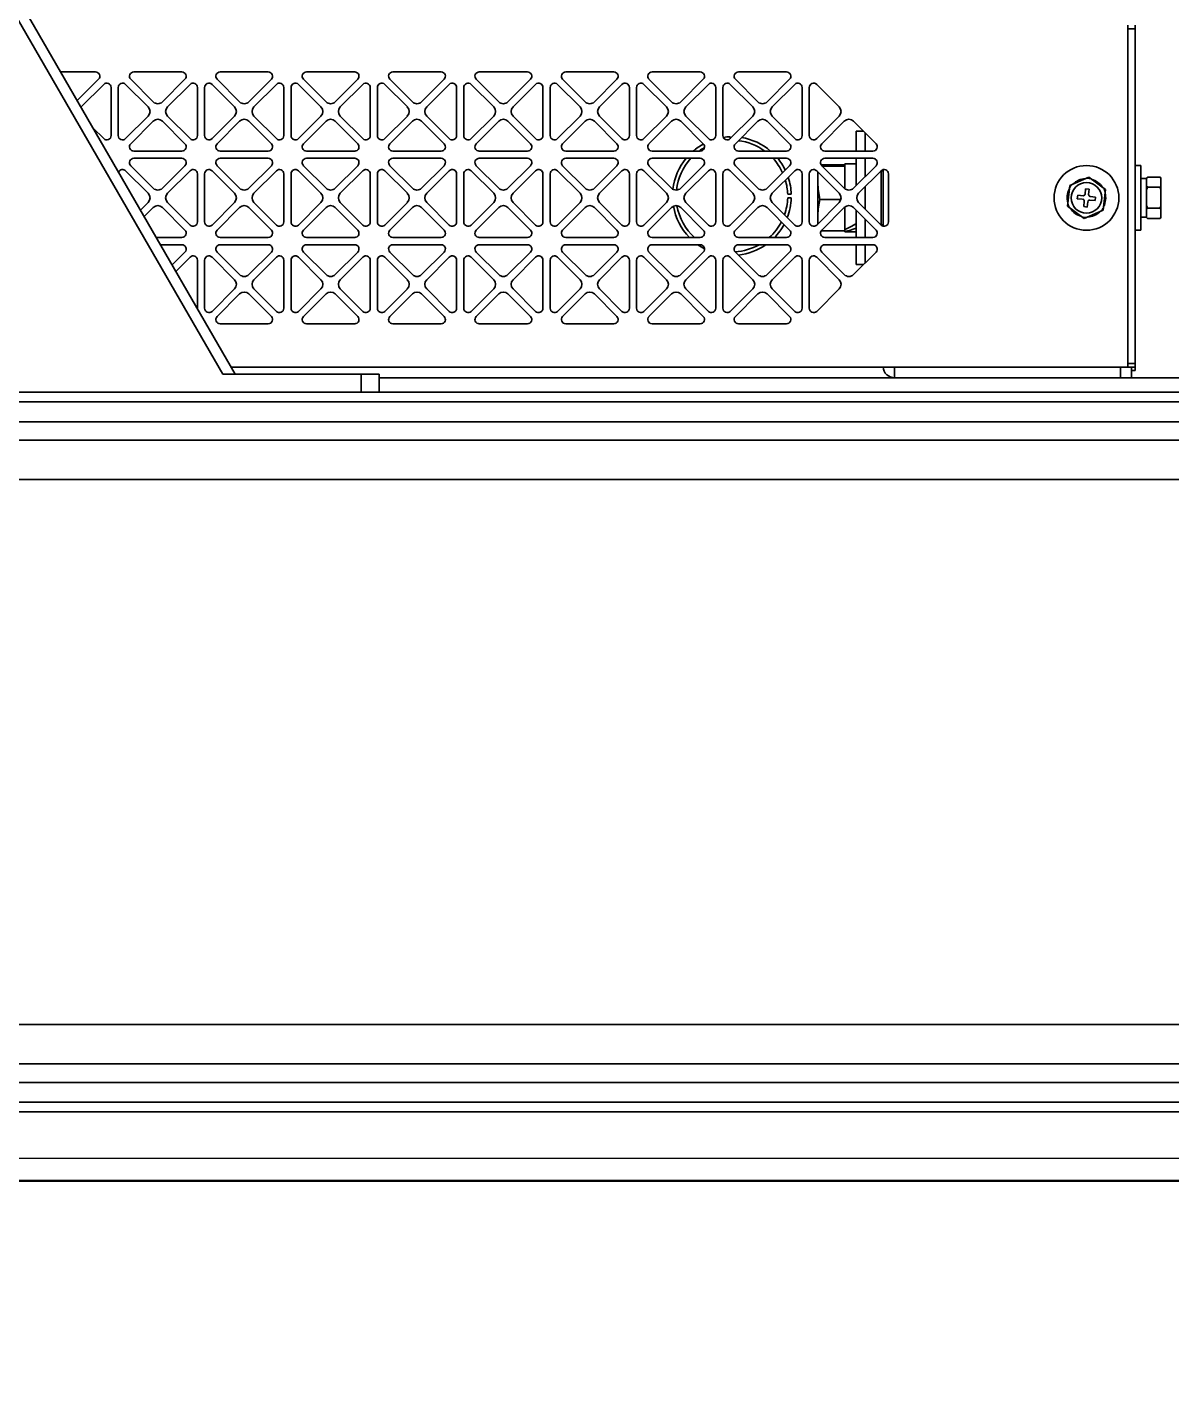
# Model space of a CAD drawing. Header units: millimetres. Extents: x 32496 to 166256, y 3504 to 23939.
# Drawn here: x 73469.1 to 73787, y 12027 to 12401.7 of the extents above; entities that cross this region are included whole.
import ezdxf

# ---------------------------------------------------------------- set-up
doc = ezdxf.new("R2010")
doc.units = ezdxf.units.MM
doc.layers.get('0').update_dxf_attribs({"lineweight": 35})
doc.layers.add('02___PRT_ALL_AXES', color=90, linetype='Continuous')

# ---------------------------------------------------------------- blocks, each defined once
blk = doc.blocks.new('DRGTJHYTHRTTR')
at = {"layer": '02___PRT_ALL_AXES', "color": 7, "linetype": 'Continuous'}
blk.add_line((60556.04, -50885.69), (45964.04, -50885.69), dxfattribs=at)
blk = doc.blocks.new('8-1250')
at = {"linetype": 'Continuous'}
for p, q in [((-19.13, -33800.26), (480.87, -34666.29)), ((-19.13, -33806.26), (477.41, -34666.29)), ((728.87, -34570.29), (728.87, -34569.29)), ((730.87, -34570.29), (728.87, -34570.29)), ((728.87, -34663.29), (728.87, -34570.29)), ((730.87, -34664.29), (730.87, -34569.29)), ((442.06, -34582.29), (432.37, -34582.29)), ((466.06, -34582.29), (452.68, -34582.29)), ((490.06, -34582.29), (476.68, -34582.29)), ((514.06, -34582.29), (500.68, -34582.29)), ((538.06, -34582.29), (524.68, -34582.29)), ((562.06, -34582.29), (548.68, -34582.29)), ((586.06, -34582.29), (572.68, -34582.29)), ((610.06, -34582.29), (596.68, -34582.29)), ((634.06, -34582.29), (620.68, -34582.29)), ((436.98, -34590.27), (442.91, -34584.34)), ((444.32, -34585.75), (438.06, -34592.02)), ((456.69, -34592.02), (450.42, -34585.75)), ((451.83, -34584.34), (458.1, -34590.6)), ((460.65, -34590.6), (466.91, -34584.34)), ((468.32, -34585.75), (462.06, -34592.02)), ((480.69, -34592.02), (474.42, -34585.75)), ((475.83, -34584.34), (482.1, -34590.6)), ((484.65, -34590.6), (490.91, -34584.34)), ((492.32, -34585.75), (486.06, -34592.02)), ((504.69, -34592.02), (498.42, -34585.75)), ((499.83, -34584.34), (506.1, -34590.6)), ((508.65, -34590.6), (514.91, -34584.34)), ((516.32, -34585.75), (510.06, -34592.02)), ((528.69, -34592.02), (522.42, -34585.75)), ((523.83, -34584.34), (530.1, -34590.6)), ((532.65, -34590.6), (538.91, -34584.34)), ((540.32, -34585.75), (534.06, -34592.02)), ((552.69, -34592.02), (546.42, -34585.75)), ((547.83, -34584.34), (554.1, -34590.6)), ((556.65, -34590.6), (562.91, -34584.34)), ((564.32, -34585.75), (558.06, -34592.02)), ((576.69, -34592.02), (570.42, -34585.75)), ((571.83, -34584.34), (578.1, -34590.6)), ((580.65, -34590.6), (586.91, -34584.34)), ((588.32, -34585.75), (582.06, -34592.02)), ((600.69, -34592.02), (594.42, -34585.75)), ((595.83, -34584.34), (602.1, -34590.6)), ((604.65, -34590.6), (610.91, -34584.34)), ((612.32, -34585.75), (606.06, -34592.02)), ((624.69, -34592.02), (618.42, -34585.75)), ((619.83, -34584.34), (626.1, -34590.6)), ((628.65, -34590.6), (634.91, -34584.34)), ((636.32, -34585.75), (630.06, -34592.02)), ((648.69, -34592.02), (642.42, -34585.75)), ((446.37, -34599.98), (446.37, -34586.6)), ((448.37, -34586.6), (448.37, -34599.98)), ((470.37, -34599.98), (470.37, -34586.6)), ((472.37, -34586.6), (472.37, -34599.98)), ((494.37, -34599.98), (494.37, -34586.6)), ((496.37, -34586.6), (496.37, -34599.98)), ((518.37, -34599.98), (518.37, -34586.6)), ((520.37, -34586.6), (520.37, -34599.98)), ((542.37, -34599.98), (542.37, -34586.6)), ((544.37, -34586.6), (544.37, -34599.98)), ((566.37, -34599.98), (566.37, -34586.6)), ((568.37, -34586.6), (568.37, -34599.98)), ((590.37, -34599.98), (590.37, -34586.6)), ((592.37, -34586.6), (592.37, -34599.98)), ((614.37, -34599.98), (614.37, -34586.6)), ((616.37, -34586.6), (616.37, -34599.98)), ((638.37, -34599.98), (638.37, -34586.6)), ((640.37, -34586.6), (640.37, -34599.98)), ((450.42, -34600.83), (456.69, -34594.56)), ((458.1, -34595.98), (451.83, -34602.24)), ((466.91, -34602.24), (460.65, -34595.98)), ((462.06, -34594.56), (468.32, -34600.83)), ((474.42, -34600.83), (480.69, -34594.56)), ((482.1, -34595.98), (475.83, -34602.24)), ((490.91, -34602.24), (484.65, -34595.98)), ((486.06, -34594.56), (492.32, -34600.83)), ((498.42, -34600.83), (504.69, -34594.56)), ((506.1, -34595.98), (499.83, -34602.24)), ((514.91, -34602.24), (508.65, -34595.98)), ((510.06, -34594.56), (516.32, -34600.83)), ((522.42, -34600.83), (528.69, -34594.56)), ((530.1, -34595.98), (523.83, -34602.24)), ((538.91, -34602.24), (532.65, -34595.98)), ((534.06, -34594.56), (540.32, -34600.83)), ((546.42, -34600.83), (552.69, -34594.56)), ((554.1, -34595.98), (547.83, -34602.24)), ((562.91, -34602.24), (556.65, -34595.98)), ((558.06, -34594.56), (564.32, -34600.83)), ((570.42, -34600.83), (576.69, -34594.56)), ((578.1, -34595.98), (571.83, -34602.24)), ((586.91, -34602.24), (580.65, -34595.98)), ((582.06, -34594.56), (588.32, -34600.83)), ((594.42, -34600.83), (600.69, -34594.56)), ((602.1, -34595.98), (595.83, -34602.24)), ((610.91, -34602.24), (604.65, -34595.98)), ((606.06, -34594.56), (612.32, -34600.83)), ((618.42, -34600.83), (624.69, -34594.56)), ((626.1, -34595.98), (619.83, -34602.24)), ((634.91, -34602.24), (628.65, -34595.98)), ((630.06, -34594.56), (636.32, -34600.83)), ((642.42, -34600.83), (648.69, -34594.56)), ((650.1, -34595.98), (643.83, -34602.24)), ((658.91, -34602.24), (652.65, -34595.98)), ((441.37, -34597.88), (444.32, -34600.83)), ((618.37, -34600.87), (618.37, -34600.3)), ((653.37, -34598.79), (655.46, -34598.79)), ((653.37, -34598.79), (653.37, -34604.29)), ((655.87, -34604.29), (655.87, -34599.2)), ((452.68, -34604.29), (466.06, -34604.29)), ((476.68, -34604.29), (490.06, -34604.29)), ((500.68, -34604.29), (514.06, -34604.29)), ((524.68, -34604.29), (538.06, -34604.29)), ((548.68, -34604.29), (562.06, -34604.29)), ((572.68, -34604.29), (586.06, -34604.29)), ((596.68, -34604.29), (610.06, -34604.29)), ((620.68, -34604.29), (634.06, -34604.29)), ((644.68, -34604.29), (658.06, -34604.29)), ((451.83, -34608.34), (458.1, -34614.6)), ((466.06, -34606.29), (452.68, -34606.29)), ((460.65, -34614.6), (466.91, -34608.34)), ((475.83, -34608.34), (482.1, -34614.6)), ((490.06, -34606.29), (476.68, -34606.29)), ((484.65, -34614.6), (490.91, -34608.34)), ((499.83, -34608.34), (506.1, -34614.6)), ((514.06, -34606.29), (500.68, -34606.29)), ((508.65, -34614.6), (514.91, -34608.34)), ((523.83, -34608.34), (530.1, -34614.6)), ((538.06, -34606.29), (524.68, -34606.29)), ((532.65, -34614.6), (538.91, -34608.34)), ((547.83, -34608.34), (554.1, -34614.6)), ((562.06, -34606.29), (548.68, -34606.29)), ((556.65, -34614.6), (562.91, -34608.34)), ((571.83, -34608.34), (578.1, -34614.6)), ((586.06, -34606.29), (572.68, -34606.29)), ((580.65, -34614.6), (586.91, -34608.34)), ((595.83, -34608.34), (602.1, -34614.6)), ((610.06, -34606.29), (596.68, -34606.29)), ((604.65, -34614.6), (610.91, -34608.34)), ((619.83, -34608.34), (626.1, -34614.6)), ((634.06, -34606.29), (620.68, -34606.29)), ((628.65, -34614.6), (634.91, -34608.34)), ((643.65, -34608.09), (650.27, -34608.09)), ((643.83, -34608.34), (650.1, -34614.6)), ((644, -34608.51), (650.27, -34608.51)), ((658.06, -34606.29), (644.68, -34606.29)), ((653.37, -34607.84), (650.27, -34607.84)), ((650.27, -34607.84), (650.27, -34608.41)), ((650.27, -34610.6), (650.27, -34608.41)), ((652.65, -34614.6), (658.91, -34608.34)), ((653.37, -34606.29), (653.37, -34613.87)), ((655.87, -34611.37), (655.87, -34606.29)), ((730.87, -34608.29), (732.47, -34608.29)), ((732.47, -34626.29), (732.47, -34608.29)), ((456.69, -34616.02), (450.42, -34609.75)), ((468.32, -34609.75), (462.06, -34616.02)), ((470.37, -34623.98), (470.37, -34610.6)), ((472.37, -34610.6), (472.37, -34623.98)), ((480.69, -34616.02), (474.42, -34609.75)), ((492.32, -34609.75), (486.06, -34616.02)), ((494.37, -34623.98), (494.37, -34610.6)), ((496.37, -34610.6), (496.37, -34623.98)), ((504.69, -34616.02), (498.42, -34609.75)), ((516.32, -34609.75), (510.06, -34616.02)), ((518.37, -34623.98), (518.37, -34610.6)), ((520.37, -34610.6), (520.37, -34623.98)), ((528.69, -34616.02), (522.42, -34609.75)), ((540.32, -34609.75), (534.06, -34616.02)), ((542.37, -34623.98), (542.37, -34610.6)), ((544.37, -34610.6), (544.37, -34623.98)), ((552.69, -34616.02), (546.42, -34609.75)), ((564.32, -34609.75), (558.06, -34616.02)), ((566.37, -34623.98), (566.37, -34610.6)), ((568.37, -34610.6), (568.37, -34623.98)), ((576.69, -34616.02), (570.42, -34609.75)), ((588.32, -34609.75), (582.06, -34616.02)), ((590.37, -34623.98), (590.37, -34610.6)), ((592.37, -34610.6), (592.37, -34623.98)), ((600.69, -34616.02), (594.42, -34609.75)), ((612.32, -34609.75), (606.06, -34616.02)), ((614.37, -34623.98), (614.37, -34610.6)), ((616.37, -34610.6), (616.37, -34623.98)), ((624.69, -34616.02), (618.42, -34609.75)), ((636.32, -34609.75), (630.06, -34616.02)), ((638.37, -34623.98), (638.37, -34610.6)), ((640.37, -34610.6), (640.37, -34623.98)), ((648.69, -34616.02), (642.42, -34609.75)), ((642.77, -34610.1), (642.77, -34624.47)), ((650.27, -34610.6), (650.27, -34614.74)), ((660.32, -34609.75), (654.06, -34616.02)), ((660.37, -34609.71), (660.37, -34624.87)), ((660.87, -34609.79), (660.37, -34609.79)), ((660.87, -34625.13), (660.87, -34609.45)), ((662.37, -34623.98), (662.37, -34610.6)), ((712.71, -34613.89), (717.99, -34611.55)), ((717.99, -34611.55), (722.65, -34614.95)), ((732.47, -34611.94), (734.07, -34611.94)), ((734.07, -34611.82), (734.32, -34611.56)), ((734.07, -34622.76), (734.07, -34611.82)), ((734.32, -34611.56), (734.37, -34611.52)), ((734.37, -34611.52), (737.77, -34611.52)), ((737.82, -34611.56), (737.77, -34611.52)), ((738.07, -34611.82), (737.82, -34611.56)), ((738.07, -34622.76), (738.07, -34611.82)), ((655.87, -34620.37), (655.87, -34614.2)), ((712.09, -34619.63), (712.71, -34613.89)), ((716.98, -34616.24), (717.14, -34614.75)), ((717.14, -34614.75), (718.14, -34614.86)), ((718.14, -34614.86), (717.98, -34616.35)), ((722.04, -34620.69), (722.65, -34614.95)), ((734.37, -34614.33), (737.77, -34614.33)), ((454.55, -34620.7), (456.69, -34618.56)), ((462.06, -34618.56), (468.32, -34624.83)), ((474.42, -34624.83), (480.69, -34618.56)), ((486.06, -34618.56), (492.32, -34624.83)), ((498.42, -34624.83), (504.69, -34618.56)), ((510.06, -34618.56), (516.32, -34624.83)), ((522.42, -34624.83), (528.69, -34618.56)), ((534.06, -34618.56), (540.32, -34624.83)), ((546.42, -34624.83), (552.69, -34618.56)), ((558.06, -34618.56), (564.32, -34624.83)), ((570.42, -34624.83), (576.69, -34618.56)), ((582.06, -34618.56), (588.32, -34624.83)), ((594.42, -34624.83), (600.69, -34618.56)), ((606.06, -34618.56), (612.32, -34624.83)), ((618.42, -34624.83), (624.69, -34618.56)), ((630.06, -34618.56), (636.32, -34624.83)), ((634.36, -34616.29), (635.36, -34616.29)), ((635.36, -34617.29), (634.36, -34617.29)), ((642.42, -34624.83), (648.69, -34618.56)), ((643.28, -34617.71), (649.16, -34617.71)), ((654.06, -34618.56), (660.32, -34624.83)), ((716.76, -34623.03), (712.09, -34619.63)), ((714.83, -34617.52), (714.94, -34616.53)), ((716.32, -34617.68), (714.83, -34617.52)), ((714.94, -34616.53), (716.43, -34616.69)), ((716.61, -34619.72), (716.77, -34618.23)), ((717.6, -34619.83), (716.61, -34619.72)), ((717.76, -34618.34), (717.6, -34619.83)), ((719.8, -34618.05), (718.31, -34617.89)), ((718.42, -34616.9), (719.91, -34617.06)), ((719.91, -34617.06), (719.8, -34618.05)), ((458.1, -34619.98), (455.59, -34622.49)), ((466.91, -34626.24), (460.65, -34619.98)), ((482.1, -34619.98), (475.83, -34626.24)), ((490.91, -34626.24), (484.65, -34619.98)), ((506.1, -34619.98), (499.83, -34626.24)), ((514.91, -34626.24), (508.65, -34619.98)), ((530.1, -34619.98), (523.83, -34626.24)), ((538.91, -34626.24), (532.65, -34619.98)), ((554.1, -34619.98), (547.83, -34626.24)), ((562.91, -34626.24), (556.65, -34619.98)), ((578.1, -34619.98), (571.83, -34626.24)), ((586.91, -34626.24), (580.65, -34619.98)), ((602.1, -34619.98), (595.83, -34626.24)), ((610.91, -34626.24), (604.65, -34619.98)), ((626.1, -34619.98), (619.83, -34626.24)), ((634.91, -34626.24), (628.65, -34619.98)), ((650.1, -34619.98), (643.83, -34626.24)), ((650.27, -34619.83), (650.27, -34624.49)), ((658.91, -34626.24), (652.65, -34619.98)), ((653.37, -34620.7), (653.37, -34628.29)), ((655.87, -34628.29), (655.87, -34623.2)), ((722.04, -34620.69), (716.76, -34623.03)), ((732.47, -34622.64), (734.07, -34622.64)), ((734.07, -34622.76), (734.32, -34623.02)), ((734.37, -34620.1), (737.77, -34620.1)), ((734.37, -34623.06), (737.77, -34623.06)), ((738.07, -34622.76), (737.82, -34623.02)), ((643.65, -34626.49), (650.27, -34626.49)), ((650.27, -34626.49), (650.27, -34624.49)), ((650.27, -34626.49), (650.27, -34626.74)), ((653.37, -34626.74), (650.27, -34626.74)), ((660.37, -34624.79), (660.87, -34624.79)), ((730.87, -34626.29), (732.47, -34626.29)), ((458.93, -34628.29), (466.06, -34628.29)), ((466.06, -34630.29), (460.09, -34630.29)), ((476.68, -34628.29), (490.06, -34628.29)), ((490.06, -34630.29), (476.68, -34630.29)), ((500.68, -34628.29), (514.06, -34628.29)), ((514.06, -34630.29), (500.68, -34630.29)), ((524.68, -34628.29), (538.06, -34628.29)), ((538.06, -34630.29), (524.68, -34630.29)), ((548.68, -34628.29), (562.06, -34628.29)), ((562.06, -34630.29), (548.68, -34630.29)), ((572.68, -34628.29), (586.06, -34628.29)), ((586.06, -34630.29), (572.68, -34630.29)), ((596.68, -34628.29), (610.06, -34628.29)), ((610.06, -34630.29), (596.68, -34630.29)), ((620.68, -34628.29), (634.06, -34628.29)), ((634.06, -34630.29), (620.68, -34630.29)), ((644.68, -34628.29), (658.06, -34628.29)), ((658.06, -34630.29), (644.68, -34630.29)), ((653.37, -34630.29), (653.37, -34635.79)), ((655.87, -34635.37), (655.87, -34630.29)), ((463.33, -34635.91), (466.91, -34632.34)), ((468.32, -34633.75), (464.37, -34637.71)), ((470.37, -34647.98), (470.37, -34634.6)), ((472.37, -34634.6), (472.37, -34647.98)), ((480.69, -34640.02), (474.42, -34633.75)), ((475.83, -34632.34), (482.1, -34638.6)), ((484.65, -34638.6), (490.91, -34632.34)), ((492.32, -34633.75), (486.06, -34640.02)), ((494.37, -34647.98), (494.37, -34634.6)), ((496.37, -34634.6), (496.37, -34647.98)), ((504.69, -34640.02), (498.42, -34633.75)), ((499.83, -34632.34), (506.1, -34638.6)), ((508.65, -34638.6), (514.91, -34632.34)), ((516.32, -34633.75), (510.06, -34640.02)), ((518.37, -34647.98), (518.37, -34634.6)), ((520.37, -34634.6), (520.37, -34647.98)), ((528.69, -34640.02), (522.42, -34633.75)), ((523.83, -34632.34), (530.1, -34638.6)), ((532.65, -34638.6), (538.91, -34632.34)), ((540.32, -34633.75), (534.06, -34640.02)), ((542.37, -34647.98), (542.37, -34634.6)), ((544.37, -34634.6), (544.37, -34647.98)), ((552.69, -34640.02), (546.42, -34633.75)), ((547.83, -34632.34), (554.1, -34638.6)), ((556.65, -34638.6), (562.91, -34632.34)), ((564.32, -34633.75), (558.06, -34640.02)), ((566.37, -34647.98), (566.37, -34634.6)), ((568.37, -34634.6), (568.37, -34647.98)), ((576.69, -34640.02), (570.42, -34633.75)), ((571.83, -34632.34), (578.1, -34638.6)), ((580.65, -34638.6), (586.91, -34632.34)), ((588.32, -34633.75), (582.06, -34640.02)), ((590.37, -34647.98), (590.37, -34634.6)), ((592.37, -34634.6), (592.37, -34647.98)), ((600.69, -34640.02), (594.42, -34633.75)), ((595.83, -34632.34), (602.1, -34638.6)), ((604.65, -34638.6), (610.91, -34632.34)), ((612.32, -34633.75), (606.06, -34640.02)), ((614.37, -34647.98), (614.37, -34634.6)), ((616.37, -34634.6), (616.37, -34647.98)), ((624.69, -34640.02), (618.42, -34633.75)), ((619.83, -34632.34), (626.1, -34638.6)), ((628.65, -34638.6), (634.91, -34632.34)), ((636.32, -34633.75), (630.06, -34640.02)), ((638.37, -34647.98), (638.37, -34634.6)), ((640.37, -34634.6), (640.37, -34647.98)), ((648.69, -34640.02), (642.42, -34633.75)), ((643.83, -34632.34), (650.1, -34638.6)), ((652.65, -34638.6), (658.91, -34632.34)), ((653.37, -34635.79), (655.46, -34635.79)), ((474.42, -34648.83), (480.69, -34642.56)), ((482.1, -34643.98), (475.83, -34650.24)), ((490.91, -34650.24), (484.65, -34643.98)), ((486.06, -34642.56), (492.32, -34648.83)), ((498.42, -34648.83), (504.69, -34642.56)), ((506.1, -34643.98), (499.83, -34650.24)), ((514.91, -34650.24), (508.65, -34643.98)), ((510.06, -34642.56), (516.32, -34648.83)), ((522.42, -34648.83), (528.69, -34642.56)), ((530.1, -34643.98), (523.83, -34650.24)), ((538.91, -34650.24), (532.65, -34643.98)), ((534.06, -34642.56), (540.32, -34648.83)), ((546.42, -34648.83), (552.69, -34642.56)), ((554.1, -34643.98), (547.83, -34650.24)), ((562.91, -34650.24), (556.65, -34643.98)), ((558.06, -34642.56), (564.32, -34648.83)), ((570.42, -34648.83), (576.69, -34642.56)), ((578.1, -34643.98), (571.83, -34650.24)), ((586.91, -34650.24), (580.65, -34643.98)), ((582.06, -34642.56), (588.32, -34648.83)), ((594.42, -34648.83), (600.69, -34642.56)), ((602.1, -34643.98), (595.83, -34650.24)), ((610.91, -34650.24), (604.65, -34643.98)), ((606.06, -34642.56), (612.32, -34648.83)), ((618.42, -34648.83), (624.69, -34642.56)), ((626.1, -34643.98), (619.83, -34650.24)), ((634.91, -34650.24), (628.65, -34643.98)), ((630.06, -34642.56), (636.32, -34648.83)), ((642.42, -34648.83), (648.69, -34642.56)), ((476.68, -34652.29), (490.06, -34652.29)), ((500.68, -34652.29), (514.06, -34652.29)), ((524.68, -34652.29), (538.06, -34652.29)), ((548.68, -34652.29), (562.06, -34652.29)), ((572.68, -34652.29), (586.06, -34652.29)), ((596.68, -34652.29), (610.06, -34652.29)), ((620.68, -34652.29), (634.06, -34652.29)), ((479.72, -34664.29), (730.87, -34664.29)), ((664.07, -34664.29), (664.07, -34667.29)), ((726.87, -34667.29), (726.87, -34664.29)), ((728.87, -34663.29), (730.87, -34663.29)), ((728.87, -34664.29), (728.87, -34663.29)), ((729.87, -34664.29), (729.87, -34664.88)), ((730.87, -34665.29), (730.87, -34664.29)), ((477.41, -34666.29), (520.87, -34666.29)), ((515.87, -34671.29), (515.87, -34666.29)), ((520.87, -34671.29), (520.87, -34666.29)), ((935.87, -34667.29), (520.87, -34667.29)), ((729.87, -34664.88), (729.87, -34667.29)), ((730.87, -34665.29), (729.87, -34665.29)), ((520.87, -34671.29), (325.4, -34671.29)), ((935.87, -34671.29), (515.87, -34671.29)), ((3761.37, -34674.01), (-7907.13, -34674.01)), ((3761.37, -34679.48), (-7907.13, -34679.48)), ((3115.87, -34684.6), (-7857.13, -34684.6)), ((3115.87, -34695.54), (-7857.13, -34695.54)), ((4052.87, -34847.03), (-7783.13, -34847.03)), ((4052.87, -34857.98), (-7783.13, -34857.98)), ((4052.87, -34863.1), (-7783.13, -34863.1)), ((4052.87, -34868.57), (-7783.13, -34868.57)), ((4052.87, -34871.29), (-7783.13, -34871.29))]:
    blk.add_line(p, q, dxfattribs=at)
for radius in [9, 4.25]:
    blk.add_circle((717.37, -34617.29), radius, dxfattribs=at)
for centre, radius, start, end in [((442.06, -34583.49), 1.2, 315, 90), ((452.68, -34583.49), 1.2, 90, 225), ((466.06, -34583.49), 1.2, 315, 90), ((476.68, -34583.49), 1.2, 90, 225), ((490.06, -34583.49), 1.2, 315, 90), ((500.68, -34583.49), 1.2, 90, 225), ((514.06, -34583.49), 1.2, 315, 90), ((524.68, -34583.49), 1.2, 90, 225), ((538.06, -34583.49), 1.2, 315, 90), ((548.68, -34583.49), 1.2, 90, 225), ((562.06, -34583.49), 1.2, 315, 90), ((572.68, -34583.49), 1.2, 90, 225), ((586.06, -34583.49), 1.2, 315, 90), ((596.68, -34583.49), 1.2, 90, 225), ((610.06, -34583.49), 1.2, 315, 90), ((620.68, -34583.49), 1.2, 90, 225), ((634.06, -34583.49), 1.2, 315, 90), ((445.17, -34586.6), 1.2, 0, 135), ((449.57, -34586.6), 1.2, 45, 180), ((469.17, -34586.6), 1.2, 0, 135), ((473.57, -34586.6), 1.2, 45, 180), ((493.17, -34586.6), 1.2, 0, 135), ((497.57, -34586.6), 1.2, 45, 180), ((517.17, -34586.6), 1.2, 0, 135), ((521.57, -34586.6), 1.2, 45, 180), ((541.17, -34586.6), 1.2, 0, 135), ((545.57, -34586.6), 1.2, 45, 180), ((565.17, -34586.6), 1.2, 0, 135), ((569.57, -34586.6), 1.2, 45, 180), ((589.17, -34586.6), 1.2, 0, 135), ((593.57, -34586.6), 1.2, 45, 180), ((613.17, -34586.6), 1.2, 0, 135), ((617.57, -34586.6), 1.2, 45, 180), ((637.17, -34586.6), 1.2, 0, 135), ((641.57, -34586.6), 1.2, 45, 180), ((455.41, -34593.29), 1.8, 315, 45), ((459.37, -34589.33), 1.8, 225, 315), ((463.33, -34593.29), 1.8, 135, 225), ((479.41, -34593.29), 1.8, 315, 45), ((483.37, -34589.33), 1.8, 225, 315), ((487.33, -34593.29), 1.8, 135, 225), ((503.41, -34593.29), 1.8, 315, 45), ((507.37, -34589.33), 1.8, 225, 315), ((511.33, -34593.29), 1.8, 135, 225), ((527.41, -34593.29), 1.8, 315, 45), ((531.37, -34589.33), 1.8, 225, 315), ((535.33, -34593.29), 1.8, 135, 225), ((551.41, -34593.29), 1.8, 315, 45), ((555.37, -34589.33), 1.8, 225, 315), ((559.33, -34593.29), 1.8, 135, 225), ((575.41, -34593.29), 1.8, 315, 45), ((579.37, -34589.33), 1.8, 225, 315), ((583.33, -34593.29), 1.8, 135, 225), ((599.41, -34593.29), 1.8, 315, 45), ((603.37, -34589.33), 1.8, 225, 315), ((607.33, -34593.29), 1.8, 135, 225), ((623.41, -34593.29), 1.8, 315, 45), ((627.37, -34589.33), 1.8, 225, 315), ((631.33, -34593.29), 1.8, 135, 225), ((647.41, -34593.29), 1.8, 315, 45), ((459.37, -34597.25), 1.8, 45, 135), ((483.37, -34597.25), 1.8, 45, 135), ((507.37, -34597.25), 1.8, 45, 135), ((531.37, -34597.25), 1.8, 45, 135), ((555.37, -34597.25), 1.8, 45, 135), ((579.37, -34597.25), 1.8, 45, 135), ((603.37, -34597.25), 1.8, 45, 135), ((627.37, -34597.25), 1.8, 45, 135), ((651.37, -34597.25), 1.8, 45, 135), ((445.17, -34599.98), 1.2, 225, 0), ((449.57, -34599.98), 1.2, 180, 315), ((469.17, -34599.98), 1.2, 225, 0), ((473.57, -34599.98), 1.2, 180, 315), ((493.17, -34599.98), 1.2, 225, 0), ((497.57, -34599.98), 1.2, 180, 315), ((517.17, -34599.98), 1.2, 225, 0), ((521.57, -34599.98), 1.2, 180, 315), ((541.17, -34599.98), 1.2, 225, 0), ((545.57, -34599.98), 1.2, 180, 315), ((565.17, -34599.98), 1.2, 225, 0), ((569.57, -34599.98), 1.2, 180, 315), ((589.17, -34599.98), 1.2, 225, 0), ((593.57, -34599.98), 1.2, 180, 315), ((613.17, -34599.98), 1.2, 225, 0), ((617.57, -34599.98), 1.2, 180, 315), ((618.87, -34616.79), 16.5, 91.7365, 98.3444), ((618.87, -34616.79), 16.5, 49.3326, 80.6487), ((637.17, -34599.98), 1.2, 225, 0), ((641.57, -34599.98), 1.2, 180, 315), ((452.68, -34603.09), 1.2, 135, 270), ((466.06, -34603.09), 1.2, 270, 45), ((476.68, -34603.09), 1.2, 135, 270), ((490.06, -34603.09), 1.2, 270, 45), ((500.68, -34603.09), 1.2, 135, 270), ((514.06, -34603.09), 1.2, 270, 45), ((524.68, -34603.09), 1.2, 135, 270), ((538.06, -34603.09), 1.2, 270, 45), ((548.68, -34603.09), 1.2, 135, 270), ((562.06, -34603.09), 1.2, 270, 45), ((572.68, -34603.09), 1.2, 135, 270), ((586.06, -34603.09), 1.2, 270, 45), ((596.68, -34603.09), 1.2, 135, 270), ((618.87, -34616.79), 16.5, 118.6258, 130.6683), ((618.87, -34616.79), 15.5, 119.5881, 126.1377), ((610.06, -34603.09), 1.2, 270, 45), ((620.68, -34603.09), 1.2, 135, 270), ((618.87, -34616.79), 15.5, 53.8624, 83.3437), ((634.06, -34603.09), 1.2, 270, 45), ((644.68, -34603.09), 1.2, 135, 270), ((658.06, -34603.09), 1.2, 270, 45), ((452.68, -34607.49), 1.2, 90, 225), ((466.06, -34607.49), 1.2, 315, 90), ((476.68, -34607.49), 1.2, 90, 225), ((490.06, -34607.49), 1.2, 315, 90), ((500.68, -34607.49), 1.2, 90, 225), ((514.06, -34607.49), 1.2, 315, 90), ((524.68, -34607.49), 1.2, 90, 225), ((538.06, -34607.49), 1.2, 315, 90), ((548.68, -34607.49), 1.2, 90, 225), ((562.06, -34607.49), 1.2, 315, 90), ((572.68, -34607.49), 1.2, 90, 225), ((586.06, -34607.49), 1.2, 315, 90), ((596.68, -34607.49), 1.2, 90, 225), ((618.87, -34616.79), 16.5, 140.4498, 173.3933), ((618.87, -34616.79), 15.5, 137.2859, 173.8028), ((610.06, -34607.49), 1.2, 315, 90), ((620.68, -34607.49), 1.2, 90, 225), ((618.87, -34616.79), 15.5, 24.7281, 42.7133), ((618.87, -34616.79), 16.5, 26.0213, 39.5497), ((634.06, -34607.49), 1.2, 315, 90), ((644.68, -34607.49), 1.2, 90, 225), ((658.06, -34607.49), 1.2, 315, 90), ((449.57, -34610.6), 1.2, 45, 158.1141), ((469.17, -34610.6), 1.2, 0, 135), ((473.57, -34610.6), 1.2, 45, 180), ((493.17, -34610.6), 1.2, 0, 135), ((497.57, -34610.6), 1.2, 45, 180), ((517.17, -34610.6), 1.2, 0, 135), ((521.57, -34610.6), 1.2, 45, 180), ((541.17, -34610.6), 1.2, 0, 135), ((545.57, -34610.6), 1.2, 45, 180), ((565.17, -34610.6), 1.2, 0, 135), ((569.57, -34610.6), 1.2, 45, 180), ((589.17, -34610.6), 1.2, 0, 135), ((593.57, -34610.6), 1.2, 45, 180), ((613.17, -34610.6), 1.2, 0, 135), ((617.57, -34610.6), 1.2, 45, 180), ((618.87, -34616.79), 16.5, 1.7365, 18.459), ((637.17, -34610.6), 1.2, 0, 135), ((641.57, -34610.6), 1.2, 45, 180), ((661.17, -34610.6), 1.2, 0, 135), ((717.37, -34617.29), 5.35, 93.0614, 134.7408), ((717.37, -34617.29), 5.47, 77.9086, 89.8935), ((717.37, -34617.29), 5.35, 33.0614, 74.7408), ((455.41, -34617.29), 1.8, 315, 45), ((459.37, -34613.33), 1.8, 225, 315), ((463.33, -34617.29), 1.8, 135, 225), ((479.41, -34617.29), 1.8, 315, 45), ((483.37, -34613.33), 1.8, 225, 315), ((487.33, -34617.29), 1.8, 135, 225), ((503.41, -34617.29), 1.8, 315, 45), ((507.37, -34613.33), 1.8, 225, 315), ((511.33, -34617.29), 1.8, 135, 225), ((527.41, -34617.29), 1.8, 315, 45), ((531.37, -34613.33), 1.8, 225, 315), ((535.33, -34617.29), 1.8, 135, 225), ((551.41, -34617.29), 1.8, 315, 45), ((555.37, -34613.33), 1.8, 225, 315), ((559.33, -34617.29), 1.8, 135, 225), ((575.41, -34617.29), 1.8, 315, 45), ((579.37, -34613.33), 1.8, 225, 315), ((583.33, -34617.29), 1.8, 135, 225), ((599.41, -34617.29), 1.8, 315, 45), ((603.37, -34613.33), 1.8, 225, 315), ((607.33, -34617.29), 1.8, 135, 225), ((623.41, -34617.29), 1.8, 315, 45), ((627.37, -34613.33), 1.8, 225, 315), ((631.33, -34617.29), 1.8, 135, 225), ((618.87, -34616.79), 15.5, 1.8486, 16.5924), ((647.41, -34617.29), 1.8, 315, 45), ((651.37, -34613.33), 1.8, 225, 315), ((655.33, -34617.29), 1.8, 135, 225), ((717.37, -34617.29), 5.35, 153.0614, 194.7408), ((717.37, -34617.29), 5.47, 137.9086, 149.8935), ((717.37, -34617.29), 5.47, 17.9086, 29.8935), ((717.37, -34617.29), 5.35, 333.0614, 14.7408), ((459.37, -34621.25), 1.8, 45, 135), ((483.37, -34621.25), 1.8, 45, 135), ((507.37, -34621.25), 1.8, 45, 135), ((531.37, -34621.25), 1.8, 45, 135), ((555.37, -34621.25), 1.8, 45, 135), ((579.37, -34621.25), 1.8, 45, 135), ((603.37, -34621.25), 1.8, 45, 135), ((618.87, -34616.79), 16.5, 189.8605, 224.2208), ((618.87, -34616.79), 15.5, 189.9879, 227.9882), ((627.37, -34621.25), 1.8, 45, 135), ((618.87, -34616.79), 15.5, 340.452, 358.1514), ((618.87, -34616.79), 16.5, 338.812, 358.2635), ((651.37, -34621.25), 1.8, 45, 135), ((717.37, -34617.29), 5.47, 197.9086, 209.8935), ((716.27, -34618.18), 0.5, 353.9011, 83.9011), ((716.48, -34616.19), 0.5, 263.9011, 353.9011), ((718.26, -34618.39), 0.5, 83.9011, 173.9011), ((718.47, -34616.4), 0.5, 173.9011, 263.9011), ((717.37, -34617.29), 5.35, 213.0614, 254.7408), ((717.37, -34617.29), 5.47, 257.9086, 269.8935), ((717.37, -34617.29), 5.35, 273.0614, 314.7408), ((717.37, -34617.29), 5.47, 317.9086, 329.8935), ((736.92, -34620.46), 3.64, 218.4467, 218.9062), ((735.22, -34620.46), 3.64, 321.0863, 321.5533), ((466.06, -34627.09), 1.2, 270, 45), ((469.17, -34623.98), 1.2, 225, 0), ((473.57, -34623.98), 1.2, 180, 315), ((476.68, -34627.09), 1.2, 135, 270), ((490.06, -34627.09), 1.2, 270, 45), ((493.17, -34623.98), 1.2, 225, 0), ((497.57, -34623.98), 1.2, 180, 315), ((500.68, -34627.09), 1.2, 135, 270), ((514.06, -34627.09), 1.2, 270, 45), ((517.17, -34623.98), 1.2, 225, 0), ((521.57, -34623.98), 1.2, 180, 315), ((524.68, -34627.09), 1.2, 135, 270), ((538.06, -34627.09), 1.2, 270, 45), ((541.17, -34623.98), 1.2, 225, 0), ((545.57, -34623.98), 1.2, 180, 315), ((548.68, -34627.09), 1.2, 135, 270), ((562.06, -34627.09), 1.2, 270, 45), ((565.17, -34623.98), 1.2, 225, 0), ((569.57, -34623.98), 1.2, 180, 315), ((572.68, -34627.09), 1.2, 135, 270), ((586.06, -34627.09), 1.2, 270, 45), ((589.17, -34623.98), 1.2, 225, 0), ((593.57, -34623.98), 1.2, 180, 315), ((596.68, -34627.09), 1.2, 135, 270), ((610.06, -34627.09), 1.2, 270, 45), ((613.17, -34623.98), 1.2, 225, 0), ((617.57, -34623.98), 1.2, 180, 315), ((620.68, -34627.09), 1.2, 135, 270), ((618.87, -34616.79), 15.5, 312.0115, 332.4985), ((618.87, -34616.79), 16.5, 315.7805, 331.4162), ((634.06, -34627.09), 1.2, 270, 45), ((637.17, -34623.98), 1.2, 225, 0), ((641.57, -34623.98), 1.2, 180, 315), ((644.68, -34627.09), 1.2, 135, 270), ((658.06, -34627.09), 1.2, 270, 45), ((661.17, -34623.98), 1.2, 225, 0), ((466.06, -34631.49), 1.2, 315, 90), ((476.68, -34631.49), 1.2, 90, 225), ((490.06, -34631.49), 1.2, 315, 90), ((500.68, -34631.49), 1.2, 90, 225), ((514.06, -34631.49), 1.2, 315, 90), ((524.68, -34631.49), 1.2, 90, 225), ((538.06, -34631.49), 1.2, 315, 90), ((548.68, -34631.49), 1.2, 90, 225), ((562.06, -34631.49), 1.2, 315, 90), ((572.68, -34631.49), 1.2, 90, 225), ((586.06, -34631.49), 1.2, 315, 90), ((596.68, -34631.49), 1.2, 90, 225), ((618.87, -34616.79), 16.5, 235.0154, 242.492), ((610.06, -34631.49), 1.2, 315, 90), ((620.68, -34631.49), 1.2, 90, 225), ((618.87, -34616.79), 15.5, 273.3007, 299.2825), ((618.87, -34616.79), 16.5, 276.262, 304.9849), ((634.06, -34631.49), 1.2, 315, 90), ((644.68, -34631.49), 1.2, 90, 225), ((658.06, -34631.49), 1.2, 315, 90), ((469.17, -34634.6), 1.2, 0, 135), ((473.57, -34634.6), 1.2, 45, 180), ((493.17, -34634.6), 1.2, 0, 135), ((497.57, -34634.6), 1.2, 45, 180), ((517.17, -34634.6), 1.2, 0, 135), ((521.57, -34634.6), 1.2, 45, 180), ((541.17, -34634.6), 1.2, 0, 135), ((545.57, -34634.6), 1.2, 45, 180), ((565.17, -34634.6), 1.2, 0, 135), ((569.57, -34634.6), 1.2, 45, 180), ((589.17, -34634.6), 1.2, 0, 135), ((593.57, -34634.6), 1.2, 45, 180), ((613.17, -34634.6), 1.2, 0, 135), ((617.57, -34634.6), 1.2, 45, 180), ((637.17, -34634.6), 1.2, 0, 135), ((641.57, -34634.6), 1.2, 45, 180), ((479.41, -34641.29), 1.8, 315, 45), ((483.37, -34637.33), 1.8, 225, 315), ((487.33, -34641.29), 1.8, 135, 225), ((503.41, -34641.29), 1.8, 315, 45), ((507.37, -34637.33), 1.8, 225, 315), ((511.33, -34641.29), 1.8, 135, 225), ((527.41, -34641.29), 1.8, 315, 45), ((531.37, -34637.33), 1.8, 225, 315), ((535.33, -34641.29), 1.8, 135, 225), ((551.41, -34641.29), 1.8, 315, 45), ((555.37, -34637.33), 1.8, 225, 315), ((559.33, -34641.29), 1.8, 135, 225), ((575.41, -34641.29), 1.8, 315, 45), ((579.37, -34637.33), 1.8, 225, 315), ((583.33, -34641.29), 1.8, 135, 225), ((599.41, -34641.29), 1.8, 315, 45), ((603.37, -34637.33), 1.8, 225, 315), ((607.33, -34641.29), 1.8, 135, 225), ((623.41, -34641.29), 1.8, 315, 45), ((627.37, -34637.33), 1.8, 225, 315), ((631.33, -34641.29), 1.8, 135, 225), ((647.41, -34641.29), 1.8, 315, 45), ((651.37, -34637.33), 1.8, 225, 315), ((483.37, -34645.25), 1.8, 45, 135), ((507.37, -34645.25), 1.8, 45, 135), ((531.37, -34645.25), 1.8, 45, 135), ((555.37, -34645.25), 1.8, 45, 135), ((579.37, -34645.25), 1.8, 45, 135), ((603.37, -34645.25), 1.8, 45, 135), ((627.37, -34645.25), 1.8, 45, 135), ((473.57, -34647.98), 1.2, 180, 315), ((493.17, -34647.98), 1.2, 225, 0), ((497.57, -34647.98), 1.2, 180, 315), ((517.17, -34647.98), 1.2, 225, 0), ((521.57, -34647.98), 1.2, 180, 315), ((541.17, -34647.98), 1.2, 225, 0), ((545.57, -34647.98), 1.2, 180, 315), ((565.17, -34647.98), 1.2, 225, 0), ((569.57, -34647.98), 1.2, 180, 315), ((589.17, -34647.98), 1.2, 225, 0), ((593.57, -34647.98), 1.2, 180, 315), ((613.17, -34647.98), 1.2, 225, 0), ((617.57, -34647.98), 1.2, 180, 315), ((637.17, -34647.98), 1.2, 225, 0), ((641.57, -34647.98), 1.2, 180, 315), ((476.68, -34651.09), 1.2, 135, 270), ((490.06, -34651.09), 1.2, 270, 45), ((500.68, -34651.09), 1.2, 135, 270), ((514.06, -34651.09), 1.2, 270, 45), ((524.68, -34651.09), 1.2, 135, 270), ((538.06, -34651.09), 1.2, 270, 45), ((548.68, -34651.09), 1.2, 135, 270), ((562.06, -34651.09), 1.2, 270, 45), ((572.68, -34651.09), 1.2, 135, 270), ((586.06, -34651.09), 1.2, 270, 45), ((596.68, -34651.09), 1.2, 135, 270), ((610.06, -34651.09), 1.2, 270, 45), ((620.68, -34651.09), 1.2, 135, 270), ((634.06, -34651.09), 1.2, 270, 45), ((664.07, -34664.09), 3.2, 183.655, 270)]:
    blk.add_arc(centre, radius, start, end, dxfattribs=at)
for centre, start_param, end_param in [((651.17, -34617.29), -2.209288, -1.87893), ((653.37, -34617.29), -2.448792, -2.114562)]:
    blk.add_ellipse(centre, major_axis=(8.09, 8.09), ratio=0.60456, start_param=start_param, end_param=end_param, dxfattribs=at)
for points, knots in [([(734.07, -34611.84), (734.09, -34611.81), (734.17, -34611.72), (734.26, -34611.63), (734.32, -34611.56)], [0, 0, 0, 0, 0.245068, 1, 1, 1, 1]), ([(738.07, -34611.84), (738.05, -34611.81), (737.97, -34611.72), (737.89, -34611.63), (737.82, -34611.56)], [0, 0, 0, 0, 0.245068, 1, 1, 1, 1]), ([(642.77, -34613.11), (642.77, -34613.88), (642.87, -34615.42), (643.12, -34616.95), (643.28, -34617.71)], [0, 0, 0, 0, 0.499364, 1, 1, 1, 1]), ([(734.37, -34614.33), (734.35, -34614.3), (734.24, -34614.2), (734.14, -34614.09), (734.07, -34614.01)], [0, 0, 0, 0, 0.255591, 1, 1, 1, 1]), ([(737.77, -34614.33), (737.8, -34614.3), (737.9, -34614.2), (738, -34614.09), (738.07, -34614.01)], [0, 0, 0, 0, 0.255591, 1, 1, 1, 1]), ([(643.28, -34617.71), (643.12, -34618.43), (642.87, -34619.89), (642.77, -34621.36), (642.77, -34622.1)], [0, 0, 0, 0, 0.500908, 1, 1, 1, 1]), ([(734.07, -34620.44), (734.1, -34620.41), (734.19, -34620.3), (734.29, -34620.18), (734.37, -34620.1)], [0, 0, 0, 0, 0.244797, 1, 1, 1, 1]), ([(734.37, -34623.06), (734.35, -34623.04), (734.25, -34622.93), (734.16, -34622.83), (734.09, -34622.75)], [0, 0, 0, 0, 0.254745, 1, 1, 1, 1]), ([(738.07, -34620.44), (738.05, -34620.41), (737.95, -34620.3), (737.85, -34620.18), (737.77, -34620.1)], [0, 0, 0, 0, 0.244797, 1, 1, 1, 1]), ([(737.77, -34623.06), (737.8, -34623.04), (737.89, -34622.93), (737.99, -34622.83), (738.05, -34622.75)], [0, 0, 0, 0, 0.25474, 1, 1, 1, 1])]:
    blk.add_open_spline(points, degree=3, knots=knots, dxfattribs=at)
for points in [[(734.07, -34614.99), (734.16, -34614.77), (734.26, -34614.55), (734.37, -34614.33)], [(738.07, -34614.99), (737.98, -34614.77), (737.88, -34614.55), (737.77, -34614.33)], [(734.37, -34620.1), (734.26, -34619.89), (734.16, -34619.67), (734.07, -34619.44)], [(737.77, -34620.1), (737.88, -34619.89), (737.98, -34619.67), (738.07, -34619.44)]]:
    blk.add_open_spline(points, degree=3, dxfattribs=at)

msp = doc.modelspace()

# ---------------------------------------------------------------- linework, layer by layer
at = {"color": 6, "lineweight": 25}
msp.add_lwpolyline([(63904.988, 12081.132), (78477.571, 12081.132), (78477.571, 12087.168), (63904.988, 12087.168)], close=True, dxfattribs=at)
msp.add_lwpolyline([(63884.988, 12081.132), (78477.571, 12080.821), (78476.988, 11881.107), (63884.988, 11881.107)], close=True)

# ---------------------------------------------------------------- block references
at = {"color": 6}
msp.add_blockref('8-1250', (73046.131, 46971.457), dxfattribs=at)
msp.add_blockref('DRGTJHYTHRTTR', (17920.951, 62966.819))

doc.saveas('drawing.dxf')
